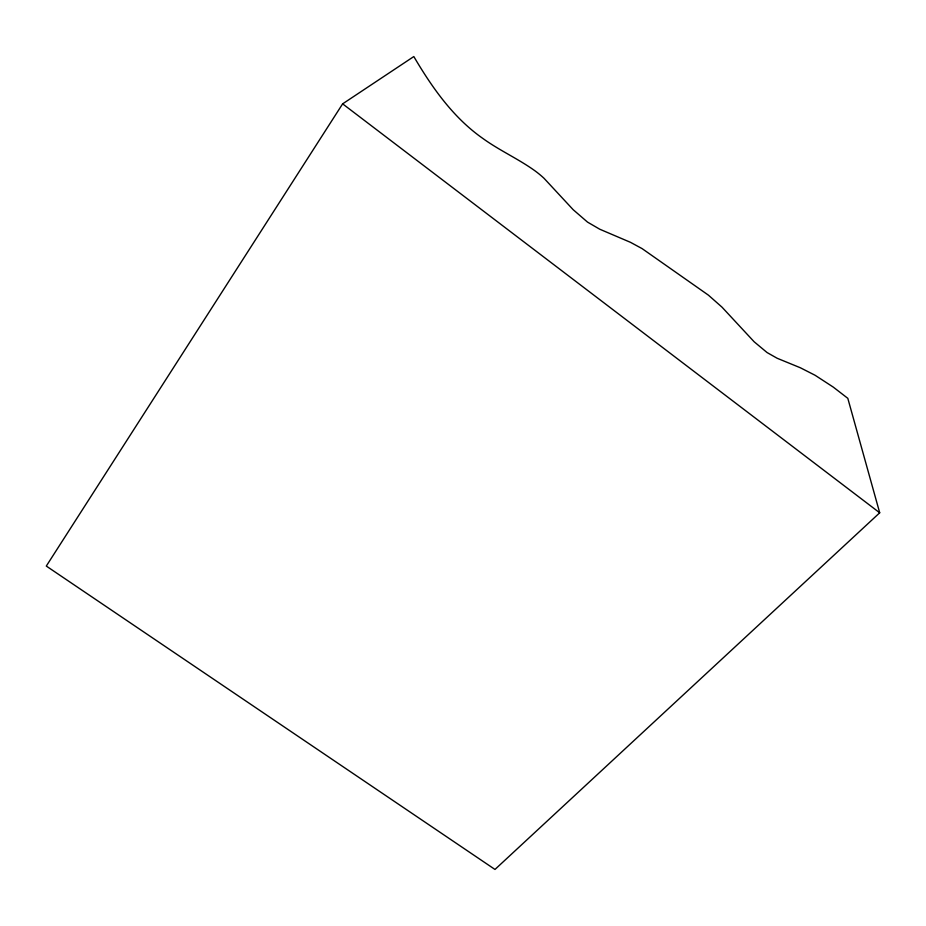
<?xml version="1.0" encoding="UTF-8"?>
<svg xmlns="http://www.w3.org/2000/svg" width="926" height="926" viewBox="0 0 926 926"><rect width="100%" height="100%" fill="white"/><g stroke="black" fill="none" stroke-linecap="round" stroke-linejoin="round"><path stroke-width="1.39" d="M342.632 103.851L46.3 566.064L494.982 869.445L879.7 512.796L847.811 398.33L833.238 387.08L815.077 375.261L800.319 367.749L777.157 358.258L767.075 352.551L754.134 341.763L722.025 307.177L708.413 295.151L642.088 248.608L630.467 242.323L599.759 229.22L587.512 222.101L573.194 209.716L543.967 178.232A25.604 6.343 38.3 0 0 535.425 171.148C518.745 159.041 499.727 150.637 483.013 138.564C453.265 117.799 432.002 87.426 413.818 56.555L342.632 103.851L879.7 512.796"/></g></svg>
